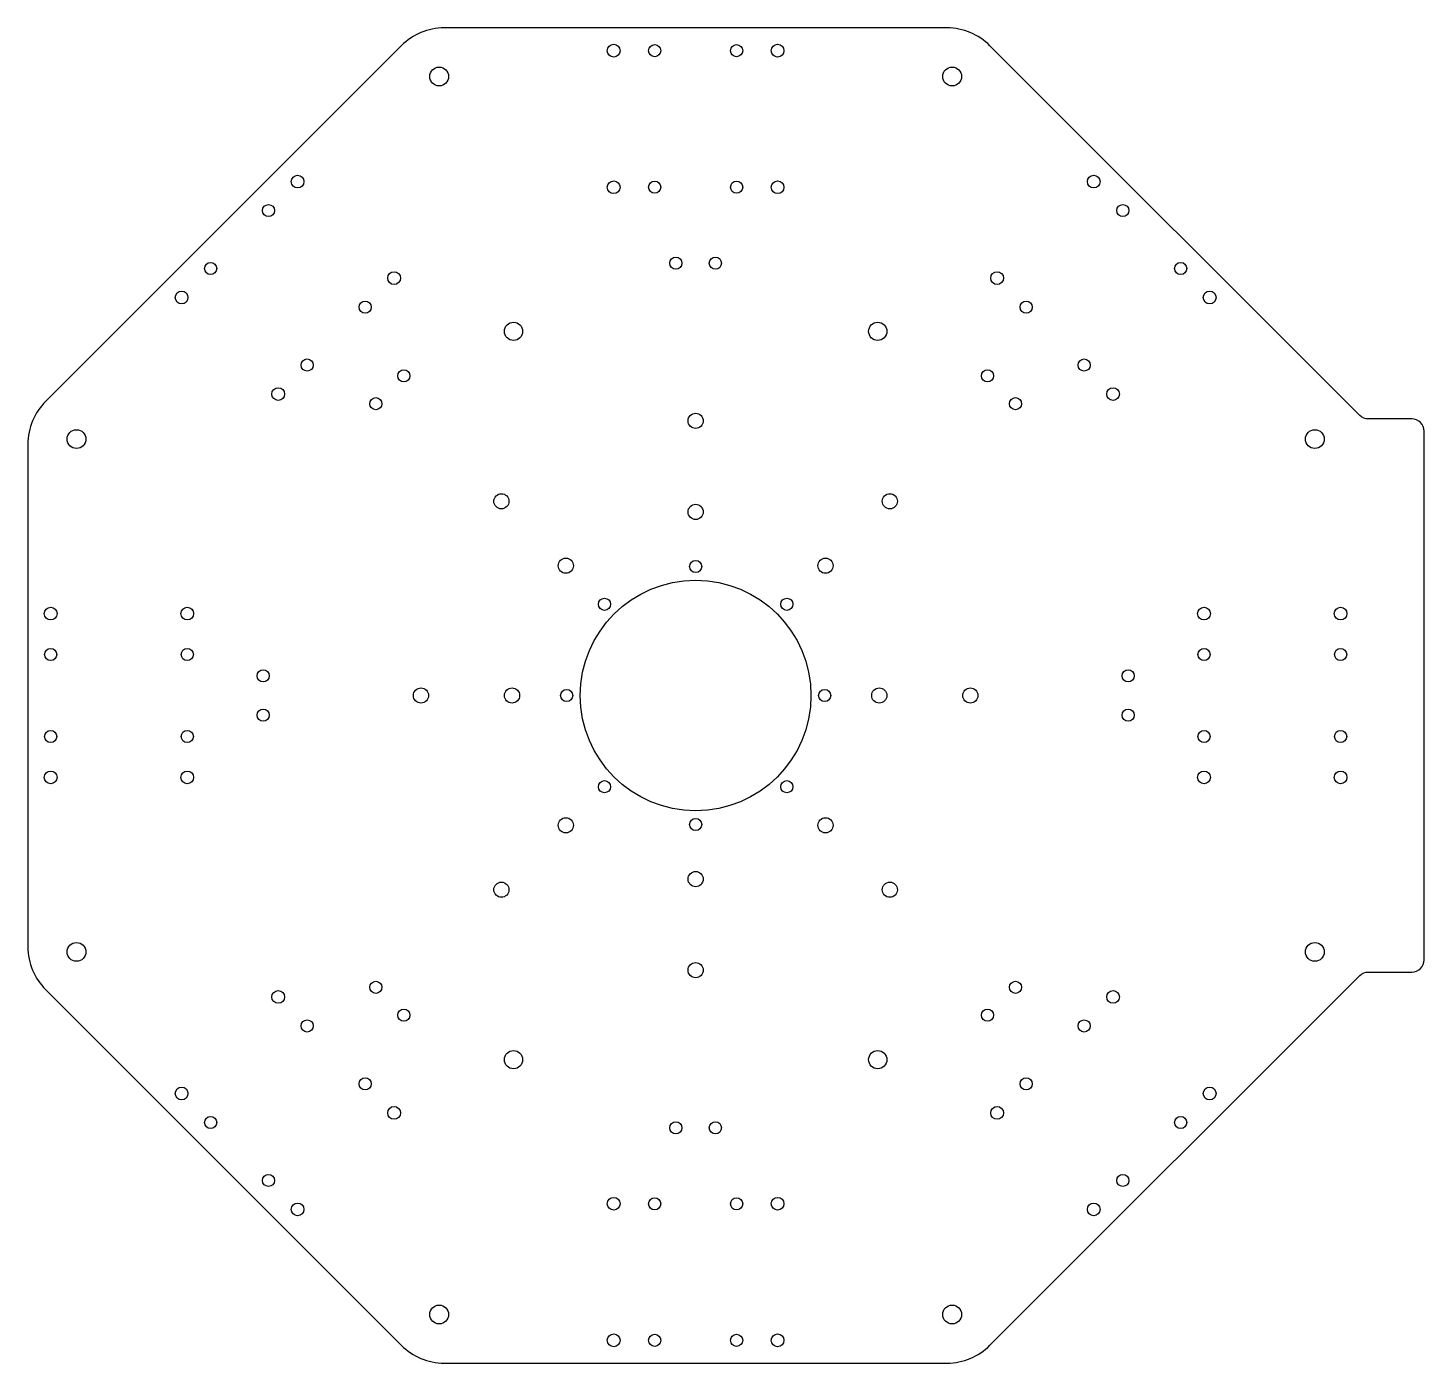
# Model space of a CAD drawing. Header units: millimetres. Extents: x -110 to 120, y -110 to 110.
import ezdxf

# ---------------------------------------------------------------- set-up
doc = ezdxf.new("R2010")
doc.units = ezdxf.units.MM

msp = doc.modelspace()

# ---------------------------------------------------------------- linework, layer by layer
msp.add_lwpolyline([(120, 43.56, 0.414214), (118, 45.56), (110.83, 45.56, -0.198912), (109.41, 46.15), (48.49, 107.07, 0.198912), (41.42, 110), (-41.42, 110, 0.198912), (-48.49, 107.07), (-107.07, 48.49, 0.198912), (-110, 41.42), (-110, -41.42, 0.198912), (-107.07, -48.49), (-48.49, -107.07, 0.198912), (-41.42, -110), (41.42, -110, 0.198912), (48.49, -107.07), (109.41, -46.15, -0.198912), (110.83, -45.56), (118, -45.56, 0.414214), (120, -43.56)], format="xyb", close=True)
for centre, radius in [((-13.5, 106.25), 1.05), ((-6.75, 106.25), 1), ((6.75, 106.25), 1), ((13.5, 106.25), 1.05), ((-42.25, 102), 1.55), ((42.25, 102), 1.55), ((-65.58, 84.68), 1.05), ((65.58, 84.68), 1.05), ((-13.5, 83.75), 1.05), ((-6.75, 83.75), 1), ((6.75, 83.75), 1), ((13.5, 83.75), 1.05), ((-70.36, 79.9), 1), ((70.36, 79.9), 1), ((-79.9, 70.36), 1), ((-3.25, 71.25), 1), ((3.25, 71.25), 1), ((79.9, 70.36), 1), ((-49.67, 68.77), 1.05), ((49.67, 68.77), 1.05), ((-84.68, 65.58), 1.05), ((-54.45, 63.99), 1), ((54.45, 63.99), 1), ((84.68, 65.58), 1.05), ((-30, 60), 1.5), ((30, 60), 1.5), ((-63.99, 54.45), 1), ((63.99, 54.45), 1), ((-48.08, 52.68), 1), ((48.08, 52.68), 1), ((-68.77, 49.67), 1.05), ((68.77, 49.67), 1.05), ((-52.68, 48.08), 1), ((52.68, 48.08), 1), ((0, 45.25), 1.25), ((-102, 42.25), 1.55), ((102, 42.25), 1.55), ((-32, 32), 1.25), ((32, 32), 1.25), ((0, 30.25), 1.25), ((-21.39, 21.39), 1.25), ((0, 21.25), 1), ((21.39, 21.39), 1.25), ((0, 0), 19), ((-106.25, 13.5), 1.05), ((-83.75, 13.5), 1.05), ((-15.03, 15.03), 1), ((15.03, 15.03), 1), ((83.75, 13.5), 1.05), ((106.25, 13.5), 1.05), ((-106.25, 6.75), 1), ((-83.75, 6.75), 1), ((83.75, 6.75), 1), ((106.25, 6.75), 1), ((-71.25, 3.25), 1), ((71.25, 3.25), 1), ((-45.25, 0), 1.25), ((-30.25, 0), 1.25), ((-21.25, 0), 1), ((21.25, 0), 1), ((30.25, 0), 1.25), ((45.25, 0), 1.25), ((-71.25, -3.25), 1), ((71.25, -3.25), 1), ((-106.25, -6.75), 1), ((-83.75, -6.75), 1), ((83.75, -6.75), 1), ((106.25, -6.75), 1), ((-106.25, -13.5), 1.05), ((-83.75, -13.5), 1.05), ((83.75, -13.5), 1.05), ((106.25, -13.5), 1.05), ((-15.03, -15.03), 1), ((15.03, -15.03), 1), ((-21.39, -21.39), 1.25), ((0, -21.25), 1), ((21.39, -21.39), 1.25), ((0, -30.25), 1.25), ((-32, -32), 1.25), ((32, -32), 1.25), ((-102, -42.25), 1.55), ((102, -42.25), 1.55), ((0, -45.25), 1.25), ((-52.68, -48.08), 1), ((52.68, -48.08), 1), ((-68.77, -49.67), 1.05), ((68.77, -49.67), 1.05), ((-48.08, -52.68), 1), ((48.08, -52.68), 1), ((-63.99, -54.45), 1), ((63.99, -54.45), 1), ((-30, -60), 1.5), ((30, -60), 1.5), ((-54.45, -63.99), 1), ((54.45, -63.99), 1), ((-84.68, -65.58), 1.05), ((84.68, -65.58), 1.05), ((-49.67, -68.77), 1.05), ((49.67, -68.77), 1.05), ((-79.9, -70.36), 1), ((-3.25, -71.25), 1), ((3.25, -71.25), 1), ((79.9, -70.36), 1), ((-70.36, -79.9), 1), ((70.36, -79.9), 1), ((-13.5, -83.75), 1.05), ((-6.75, -83.75), 1), ((6.75, -83.75), 1), ((13.5, -83.75), 1.05), ((-65.58, -84.68), 1.05), ((65.58, -84.68), 1.05), ((-42.25, -102), 1.55), ((42.25, -102), 1.55), ((-13.5, -106.25), 1.05), ((-6.75, -106.25), 1), ((6.75, -106.25), 1), ((13.5, -106.25), 1.05)]:
    msp.add_circle(centre, radius)

doc.saveas('drawing.dxf')
